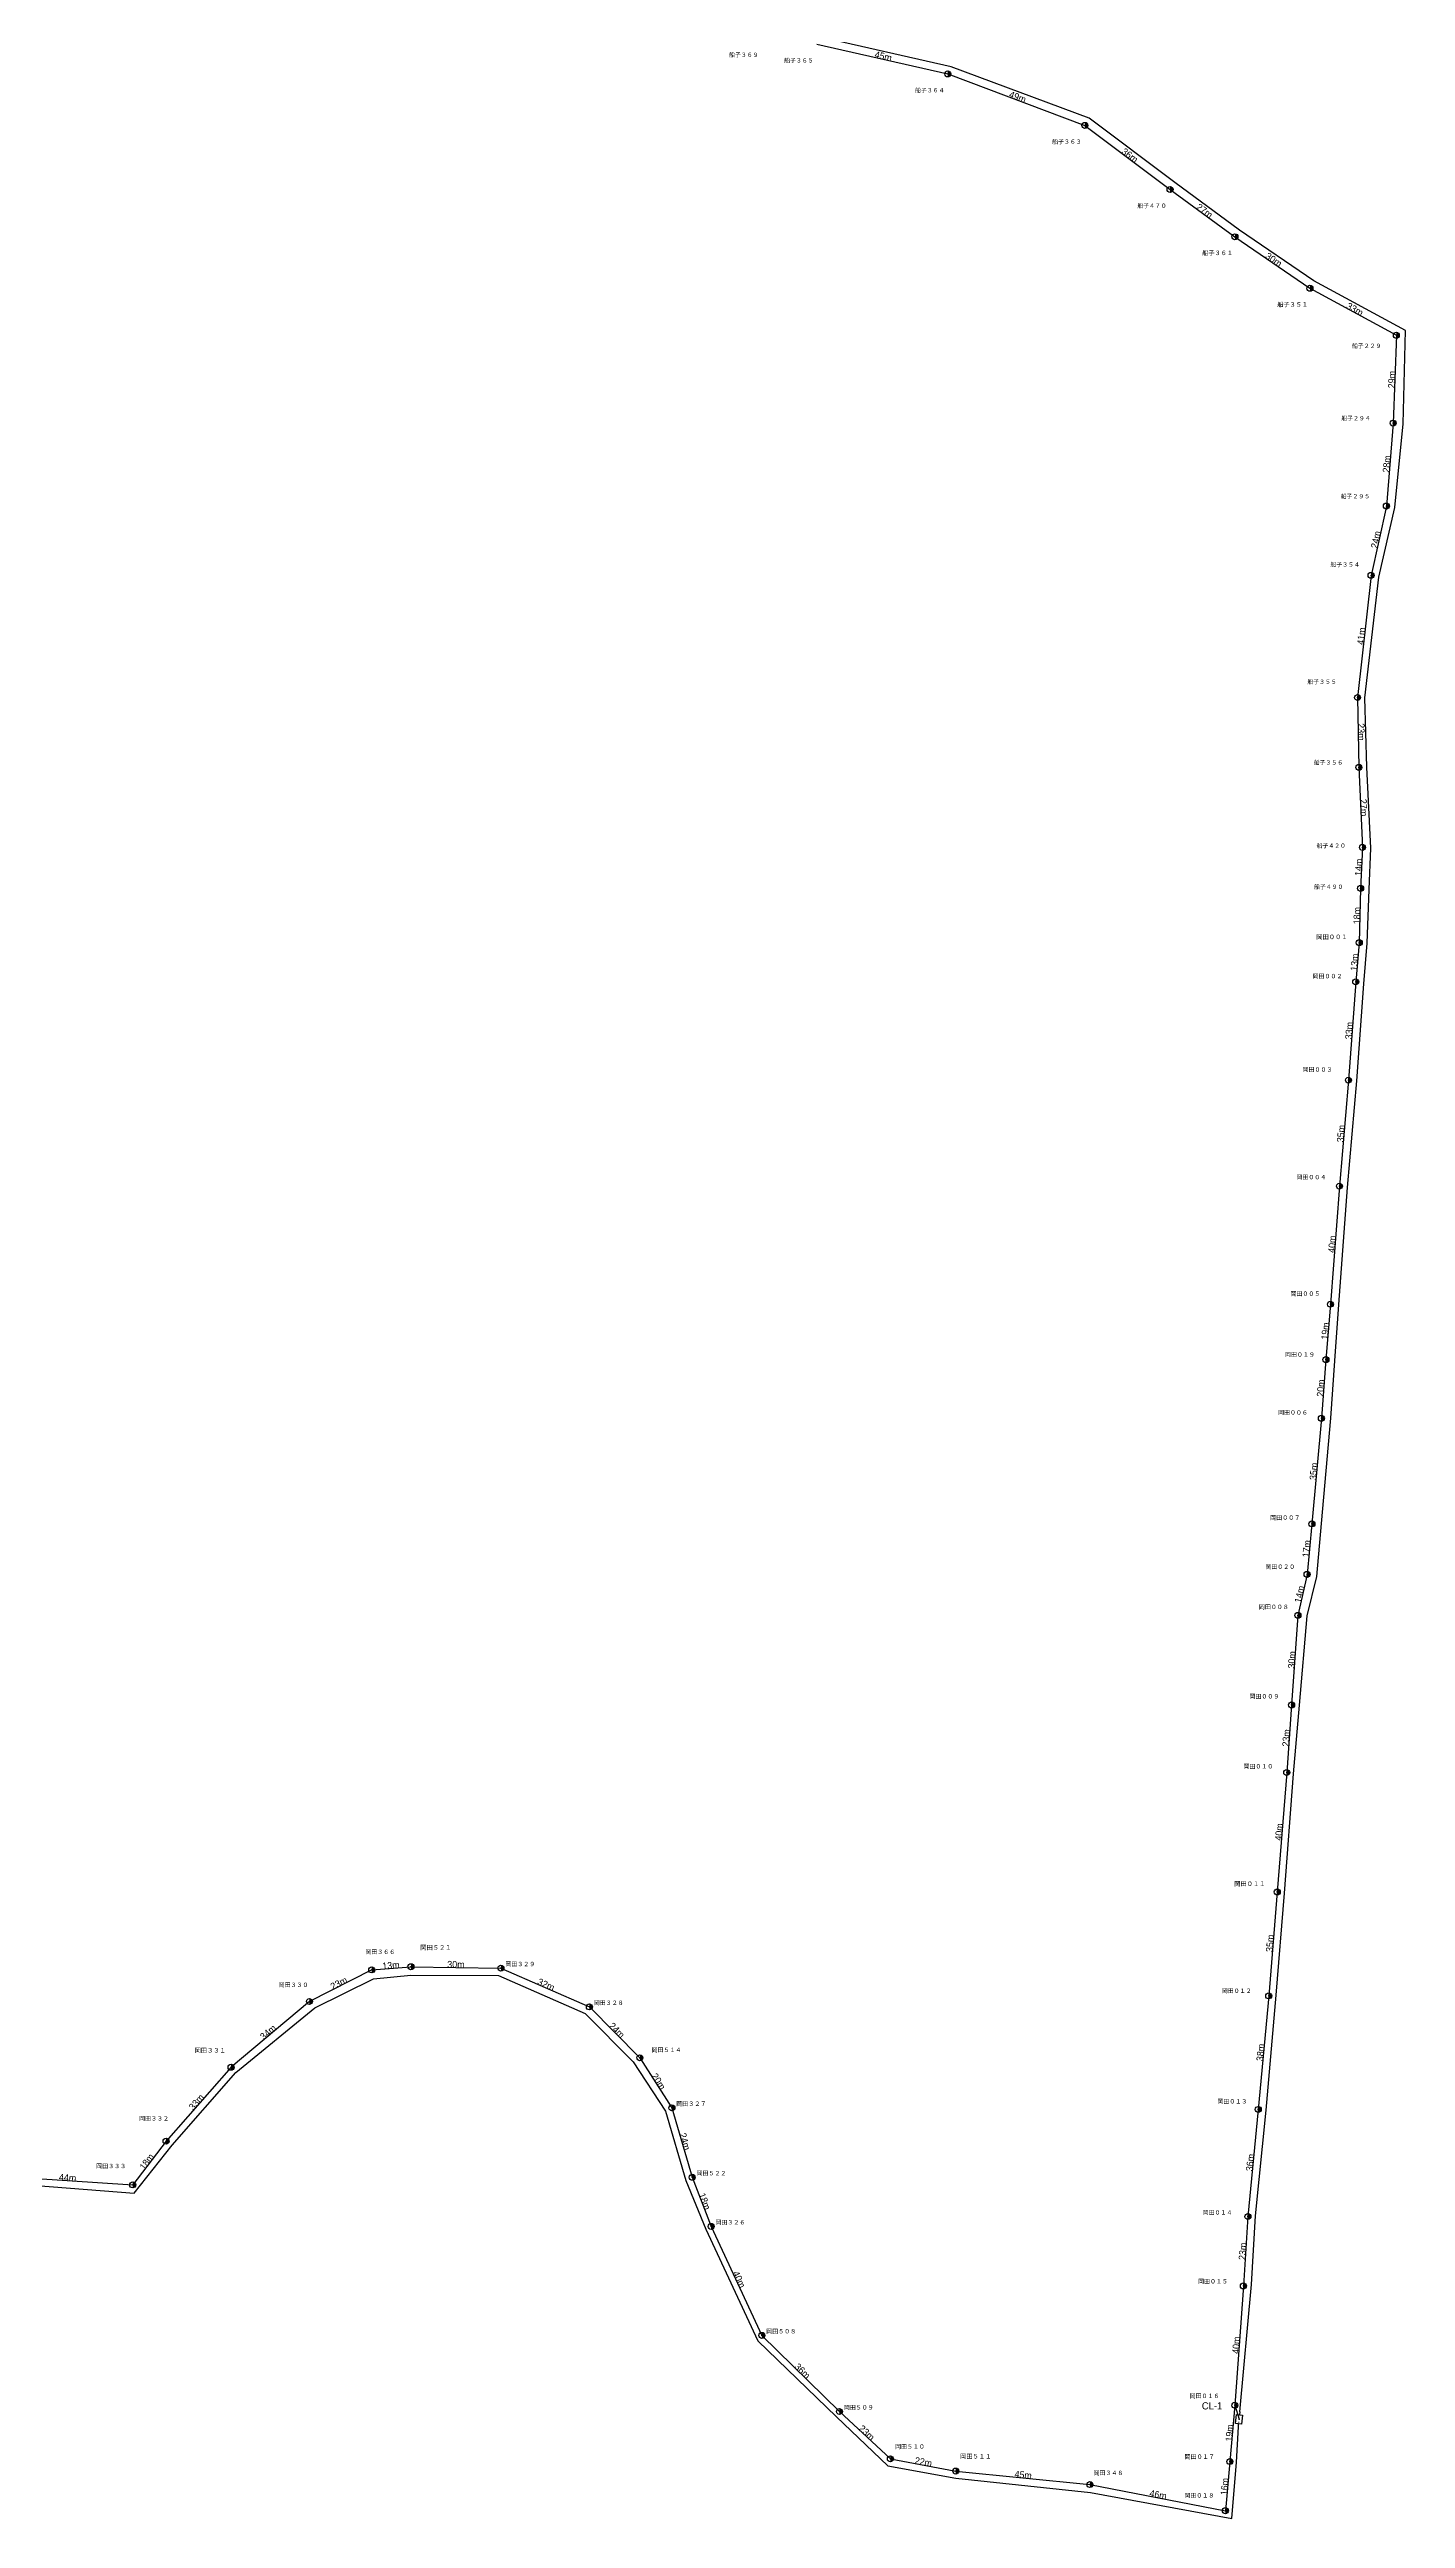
# Model space of a CAD drawing. Extents: x 11718 to 14317, y 5718 to 11395.
# Drawn here: x 12893 to 13346, y 6318 to 7142 of the extents above; entities that cross this region are included whole.
import ezdxf
from ezdxf.enums import TextEntityAlignment as Align

# ---------------------------------------------------------------- set-up
doc = ezdxf.new("R2010")
doc.units = 0
doc.layers.get('0').update_dxf_attribs({"lineweight": 25})
for name, color, linetype, lineweight in [('IN', 7, 'Continuous', 25), ('KAN', 3, 'Continuous', 25), ('KPLINK', 2, 'Continuous', 25), ('MESSEN', 9, 'Continuous', 25), ('POLE', 7, 'Continuous', 25), ('SPAN', 7, 'Continuous', 25)]:
    doc.layers.add(name, color=color, linetype=linetype, lineweight=lineweight)
doc.styles.add('MS PGothic', font='')
doc.styles.get("Standard").update_dxf_attribs({"font": 'txt.shx', "bigfont": 'extfont2'})
doc.styles.get('MS PGothic').set_extended_font_data('ＭＳ Ｐゴシック')

# ---------------------------------------------------------------- blocks, each defined once
blk = doc.blocks.new('T_CP')
at = {"transparency": 33554687}
h = blk.add_hatch(color=256, dxfattribs=at)
edge = h.paths.add_edge_path()
edge.add_spline(control_points=[(0, -1), (0.09, -1), (0.26, -0.98), (0.51, -0.88), (0.72, -0.72), (0.88, -0.51), (0.98, -0.26), (1.01, 0), (0.98, 0.26), (0.88, 0.51), (0.72, 0.72), (0.51, 0.88), (0.26, 0.98), (0.09, 1), (0, 1)], knot_values=[0, 0, 0, 0, 0.261052, 0.522105, 0.783157, 1.04421, 1.305262, 1.566314, 1.827367, 2.088419, 2.349471, 2.610524, 2.871576, 3.132629, 3.132629, 3.132629, 3.132629], weights=[1, 1, 1, 1, 1, 1, 1, 1, 1, 1, 1, 1, 1, 1, 1], degree=3, periodic=0)
edge.add_line((0, 1), (0, 0))
edge.add_line((0, 0), (0, -1))
blk.add_circle((0, 0), 1)
blk.add_point((0, 0))
at = {"layer": 'SPAN', "flags": 1}
for tag in ['V7', 'V8', 'V1', 'V2', 'V4', 'V3', 'V5', 'V6']:
    blk.add_attdef(tag, (0, 0), '', height=0.2, dxfattribs=at)
blk = doc.blocks.new('CL_CL1')
at = {"layer": 'IN', "transparency": 33554687}
h = blk.add_hatch(color=256, dxfattribs=at)
edge = h.paths.add_edge_path()
edge.add_spline(control_points=[(1.7, 0), (1.7, 0.02), (1.7, 0.05), (1.68, 0.1), (1.64, 0.14), (1.6, 0.18), (1.55, 0.2), (1.5, 0.2), (1.45, 0.2), (1.4, 0.18), (1.36, 0.14), (1.32, 0.1), (1.3, 0.05), (1.3, 0.02), (1.3, 0)], knot_values=[0, 0, 0, 0, 0.05221, 0.104421, 0.156631, 0.208842, 0.261052, 0.313263, 0.365473, 0.417684, 0.469894, 0.522105, 0.574315, 0.626526, 0.626526, 0.626526, 0.626526], weights=[1, 1, 1, 1, 1, 1, 1, 1, 1, 1, 1, 1, 1, 1, 1], degree=3, periodic=0)
edge.add_line((1.3, 0), (1.5, 0))
edge.add_line((1.5, 0), (1.7, 0))
h = blk.add_hatch(color=256, dxfattribs=at)
edge = h.paths.add_edge_path()
edge.add_spline(control_points=[(1.3, 0), (1.3, -0.02), (1.3, -0.05), (1.32, -0.1), (1.36, -0.14), (1.4, -0.18), (1.45, -0.2), (1.5, -0.2), (1.55, -0.2), (1.6, -0.18), (1.64, -0.14), (1.68, -0.1), (1.7, -0.05), (1.7, -0.02), (1.7, 0)], knot_values=[0, 0, 0, 0, 0.05221, 0.104421, 0.156631, 0.208842, 0.261052, 0.313263, 0.365473, 0.417684, 0.469894, 0.522105, 0.574315, 0.626526, 0.626526, 0.626526, 0.626526], weights=[1, 1, 1, 1, 1, 1, 1, 1, 1, 1, 1, 1, 1, 1, 1], degree=3, periodic=0)
edge.add_line((1.7, 0), (1.5, 0))
edge.add_line((1.5, 0), (1.3, 0))
for p, q in [((0, 0), (1, 0)), ((5, 0), (4, 0))]:
    blk.add_line(p, q)
blk.add_lwpolyline([(1, -1), (1, 1), (4, 1), (4, -1), (1, -1)], close=True)
blk.add_point((2.5, 0))
at = {"layer": 'SPAN', "flags": 1}
for tag in ['V8', 'V7', 'V6', 'V5', 'V4', 'V3', 'V2', 'V1']:
    blk.add_attdef(tag, (0, 0), '', height=0.2, dxfattribs=at)

msp = doc.modelspace()

# ---------------------------------------------------------------- linework, layer by layer
at = {"layer": 'KAN'}
for points in [[(13290.38, 6353.31), (13294.23, 6395.76), (13295.65, 6418.76), (13299.21, 6453.97), (13302.49, 6492.36), (13305.28, 6526.42), (13308.29, 6566.22), (13310.28, 6589.07), (13312.87, 6618.95), (13316.04, 6632), (13317.66, 6649.69), (13320.76, 6684.94), (13322.12, 6704.06), (13323.43, 6722.81), (13326.34, 6761.87), (13329.41, 6797.49), (13331.78, 6829.81), (13332.87, 6843.4), (13333.5, 6861.34), (13334.11, 6875.14), (13332.71, 6902.17), (13332.14, 6925.26), (13336.76, 6965.54), (13342.07, 6988.8), (13344.84, 7016.69), (13345.69, 7047.79), (13315.07, 7064.37), (13290.28, 7081.32), (13268.67, 7097.17), (13240.07, 7118.66), (13194.1, 7135.77), (13149.96, 7145.85)], [(12877.59, 6429.75), (12921.55, 6426.32), (12934.2, 6442.27), (12955.41, 6466.51), (12981.83, 6488.08), (13001.31, 6497.84), (13013.8, 6499), (13043.02, 6498.91), (13071.97, 6486.2), (13088.02, 6470.14), (13098.74, 6453.68), (13105.54, 6430.55), (13112.25, 6414.23), (13129.64, 6377.01), (13155.87, 6351.61), (13172.95, 6335.31), (13195.62, 6331.22), (13240.59, 6326.39), (13287.7, 6317.68), (13289.24, 6336.5), (13289.89, 6348.34)]]:
    msp.add_lwpolyline(points, dxfattribs=at)
at = {"layer": 'KPLINK'}
msp.add_line((13288.72, 6355.52), (13290.13, 6350.83), dxfattribs=at)
at = {"layer": 'MESSEN'}
for p, q in [((13149.29, 7143.38), (13192.97, 7133.43)), ((13192.97, 7133.43), (13238.7, 7116.26)), ((13238.7, 7116.26), (13267.12, 7094.89)), ((13267.12, 7094.89), (13288.76, 7079.1)), ((13288.76, 7079.1), (13313.79, 7061.9)), ((13313.79, 7061.9), (13342.6, 7046.24)), ((13342.6, 7046.24), (13341.54, 7016.92)), ((13341.54, 7016.92), (13339.28, 6989.26)), ((13339.28, 6989.26), (13334.16, 6966.1)), ((13334.16, 6966.1), (13329.65, 6925.35)), ((13329.65, 6925.35), (13330.1, 6902.05)), ((13330.1, 6902.05), (13331.3, 6875.34)), ((13331.3, 6875.34), (13330.7, 6861.66)), ((13330.7, 6861.66), (13330.25, 6843.55)), ((13330.25, 6843.55), (13329.05, 6830.47)), ((13329.05, 6830.47), (13326.64, 6797.68)), ((13326.64, 6797.68), (13323.63, 6762.31)), ((13323.63, 6762.31), (13320.62, 6722.91)), ((13320.62, 6722.91), (13319.12, 6704.41)), ((13319.12, 6704.41), (13317.61, 6684.86)), ((13317.61, 6684.86), (13314.45, 6649.61)), ((13314.45, 6649.61), (13312.8, 6632.77)), ((13312.8, 6632.77), (13309.79, 6619.08)), ((13309.79, 6619.08), (13307.68, 6589.2)), ((13307.68, 6589.2), (13306.03, 6566.65)), ((13306.03, 6566.65), (13302.87, 6526.79)), ((13302.87, 6526.79), (13300.01, 6492.11)), ((13000.77, 6500.78), (13013.86, 6501.83)), ((13013.86, 6501.83), (13043.9, 6501.37)), ((13043.9, 6501.37), (13073.39, 6488.44)), ((13000.77, 6500.78), (12980.01, 6490.25)), ((12980.01, 6490.25), (12953.83, 6468.29)), ((13073.39, 6488.44), (13090.24, 6471.44)), ((13300.01, 6492.11), (13296.55, 6454.22)), ((12953.83, 6468.29), (12932.16, 6443.63)), ((13090.24, 6471.44), (13100.92, 6454.75)), ((13100.92, 6454.75), (13107.69, 6431.59)), ((13296.55, 6454.22), (13293.09, 6418.48)), ((12932.16, 6443.63), (12921.03, 6429.04)), ((12877.3, 6431.9), (12921.03, 6429.04)), ((13107.69, 6431.59), (13114.01, 6415.2)), ((13114.01, 6415.2), (13130.94, 6378.83)), ((13293.09, 6418.48), (13291.58, 6395.32)), ((13291.58, 6395.32), (13288.72, 6355.52)), ((13130.94, 6378.83), (13156.82, 6353.41)), ((13156.82, 6353.41), (13173.82, 6337.62)), ((13288.72, 6355.52), (13287.07, 6336.72)), ((13173.82, 6337.62), (13195.64, 6333.56)), ((13287.07, 6336.72), (13285.56, 6320.33)), ((13195.64, 6333.56), (13240.37, 6329.05)), ((13240.37, 6329.05), (13285.56, 6320.33))]:
    msp.add_line(p, q, dxfattribs=at)

# ---------------------------------------------------------------- block references
at = {"layer": 'KAN', "rotation": 84.35788565300561}
msp.add_blockref('CL_CL1', (13289.89, 6348.34), dxfattribs=at)
at = {"layer": 'POLE'}
for p in [(13192.97, 7133.43), (13238.7, 7116.26), (13267.12, 7094.89), (13288.76, 7079.1), (13313.79, 7061.9), (13342.6, 7046.24), (13341.54, 7016.92), (13339.28, 6989.26), (13334.16, 6966.1), (13329.65, 6925.35), (13330.1, 6902.05), (13331.3, 6875.34), (13330.7, 6861.66), (13330.25, 6843.55), (13329.05, 6830.47), (13326.64, 6797.68), (13323.63, 6762.31), (13320.62, 6722.91), (13319.12, 6704.41), (13317.61, 6684.86), (13314.45, 6649.61), (13312.8, 6632.77), (13309.79, 6619.08), (13307.68, 6589.2), (13306.03, 6566.65), (13302.87, 6526.79), (13000.77, 6500.78), (13013.86, 6501.83), (13043.9, 6501.37), (13300.01, 6492.11), (12980.01, 6490.25), (13073.39, 6488.44), (12953.83, 6468.29), (13090.24, 6471.44), (13100.92, 6454.75), (13296.55, 6454.22), (12932.16, 6443.63), (12921.03, 6429.04), (13107.69, 6431.59), (13293.09, 6418.48), (13114.01, 6415.2), (13291.58, 6395.32), (13130.94, 6378.83), (13156.82, 6353.41), (13288.72, 6355.52), (13173.82, 6337.62), (13287.07, 6336.72), (13195.64, 6333.56), (13240.37, 6329.05), (13285.56, 6320.33)]:
    msp.add_blockref('T_CP', p, dxfattribs=at)

# ---------------------------------------------------------------- texts
at = {"layer": 'KAN', "style": 'MS PGothic'}
msp.add_text('CL-1', height=2.405, dxfattribs=at).set_placement((13277.71, 6353.39), align=Align.BOTTOM_LEFT)
at = {"layer": 'POLE', "style": 'MS PGothic'}
for s, height, p in [('船子３６９', 1.404, (13119.99, 7138.68)), ('船子３６５', 1.402, (13138.37, 7136.82)), ('船子３６４', 1.397, (13182.05, 7126.87)), ('船子３６３', 1.406, (13227.78, 7109.7)), ('船子４７０', 1.396, (13256.19, 7088.34)), ('船子３６１', 1.469, (13277.83, 7072.53)), ('船子３５１', 1.469, (13302.87, 7055.33)), ('船子２２９', 1.404, (13327.79, 7041.57)), ('船子２９４', 1.397, (13324.25, 7017.44)), ('船子２９５', 1.402, (13324.02, 6991.4)), ('船子３５４', 1.397, (13320.62, 6968.59)), ('船子３５５', 1.402, (13312.9, 6929.49)), ('船子３５６', 1.402, (13315.03, 6902.53)), ('船子４２０', 1.396, (13315.99, 6874.8)), ('船子４９０', 1.396, (13315.15, 6861.08)), ('岡田００１', 1.491, (13315.89, 6844.28)), ('岡田００２', 1.421, (13314.65, 6831.25)), ('岡田００３', 1.426, (13311.3, 6800.08)), ('岡田００４', 1.417, (13309.27, 6764.18)), ('岡田００５', 1.421, (13307.29, 6725.29)), ('岡田０１９', 1.424, (13305.45, 6704.98)), ('岡田００６', 1.421, (13303.14, 6685.64)), ('岡田００７', 1.434, (13300.5, 6650.53)), ('岡田０２０', 1.416, (13298.91, 6634.18)), ('岡田００８', 1.424, (13296.75, 6620.76)), ('岡田００９', 1.424, (13293.6, 6590.92)), ('岡田０１０', 1.416, (13291.62, 6567.57)), ('岡田０１１', 1.491, (13288.51, 6528.32)), ('岡田３６６', 1.421, (12998.65, 6505.66)), ('岡田５２１', 1.491, (13016.96, 6507.06)), ('岡田３２９', 1.424, (13045.34, 6501.59)), ('岡田３３０', 1.416, (12969.73, 6494.65)), ('岡田０１２', 1.421, (13284.35, 6492.67)), ('岡田３２８', 1.424, (13074.83, 6488.66)), ('岡田３３１', 1.491, (12941.67, 6472.74)), ('岡田５１４', 1.417, (13094.13, 6472.94)), ('岡田３３２', 1.421, (12923.16, 6450.08)), ('岡田３２７', 1.434, (13102.36, 6454.97)), ('岡田０１３', 1.426, (13282.88, 6455.77)), ('岡田３３３', 1.426, (12908.84, 6434.19)), ('岡田５２２', 1.421, (13109.13, 6431.81)), ('岡田０１４', 1.417, (13277.99, 6418.72)), ('岡田３２６', 1.421, (13115.45, 6415.42)), ('岡田０１５', 1.421, (13276.46, 6395.72)), ('岡田５０８', 1.424, (13132.38, 6379.05)), ('岡田５０９', 1.424, (13158.26, 6353.63)), ('岡田０１６', 1.421, (13273.63, 6357.48)), ('岡田５１０', 1.416, (13175.39, 6340.58)), ('岡田５１１', 1.491, (13197.05, 6337.28)), ('岡田０１７', 1.434, (13271.95, 6337.2)), ('岡田３４８', 1.424, (13241.56, 6331.79)), ('岡田０１８', 1.424, (13271.88, 6324.28))]:
    msp.add_text(s, height=height, dxfattribs=at).set_placement(p, align=Align.BOTTOM_LEFT)
at = {"layer": 'SPAN', "style": 'MS PGothic'}
for s, height, rotation, p in [('45m', 2.263, 347, (13171.45, 7139.35)), ('49m', 2.263, 339, (13216.26, 7125.75)), ('36m', 2.285, 323, (13253.69, 7106.24)), ('27m', 2.285, 324, (13278.61, 7087.74)), ('30m', 2.285, 326, (13301.69, 7071.43)), ('33m', 2.285, 331, (13328.77, 7054.9)), ('29m', 2.285, 88, (13341.07, 7031.44)), ('28m', 2.285, 85, (13339.42, 7003.3)), ('24m', 2.285, 78, (13335.77, 6978.04)), ('41m', 2.263, 84, (13330.91, 6945.83)), ('23m', 2.285, 271, (13330.87, 6913.87)), ('27m', 2.285, 273, (13331.71, 6888.61)), ('14m', 2.252, 87, (13330.01, 6868.7)), ('18m', 2.252, 89, (13329.47, 6852.57)), ('13m', 2.252, 85, (13328.65, 6837.03)), ('33m', 2.285, 86, (13326.85, 6814.21)), ('35m', 2.285, 85, (13324.12, 6779.84)), ('40m', 2.263, 86, (13321.15, 6742.93)), ('19m', 2.252, 85, (13318.89, 6713.96)), ('20m', 2.285, 86, (13317.38, 6694.91)), ('35m', 2.285, 85, (13315.02, 6667.13)), ('17m', 2.252, 84, (13312.63, 6641.33)), ('14m', 2.252, 78, (13310.31, 6626.14)), ('30m', 2.285, 86, (13307.74, 6604.24)), ('23m', 2.285, 86, (13305.87, 6578.19)), ('40m', 2.263, 85, (13303.45, 6546.81)), ('35m', 2.285, 85, (13300.45, 6509.64)), ('13m', 2.252, 5, (13007.17, 6502.3)), ('30m', 2.285, 359, (13028.87, 6502.6)), ('23m', 2.285, 27, (12989.81, 6496.34)), ('32m', 2.285, 336, (13058.95, 6495.86)), ('34m', 2.285, 40, (12966.21, 6479.98)), ('24m', 2.285, 315, (13082.55, 6480.62)), ('38m', 2.285, 85, (13297.28, 6473.23)), ('20m', 2.285, 303, (13096.47, 6463.56)), ('33m', 2.285, 49, (12942.3, 6456.69)), ('24m', 2.285, 286, (13105.25, 6443.51)), ('18m', 2.252, 53, (12925.69, 6436.8)), ('36m', 2.285, 84, (13293.83, 6436.5)), ('44m', 2.263, 356, (12899.32, 6431.46)), ('18m', 2.252, 291, (13111.86, 6423.55)), ('23m', 2.285, 86, (13291.33, 6406.86)), ('40m', 2.263, 295, (13123.36, 6397.49)), ('40m', 2.263, 86, (13289.16, 6375.54)), ('36m', 2.285, 316, (13144.48, 6366.93)), ('23m', 2.285, 317, (13165.92, 6346.32)), ('19m', 2.252, 85, (13286.91, 6346.27)), ('22m', 2.285, 349, (13184.82, 6336.59)), ('45m', 2.263, 354, (13218.12, 6332.3)), ('16m', 2.252, 85, (13285.3, 6328.38)), ('46m', 2.263, 349, (13263.14, 6325.67))]:
    msp.add_text(s, height=height, rotation=rotation, dxfattribs=at).set_placement(p, align=Align.MIDDLE_CENTER)

doc.saveas('drawing.dxf')
